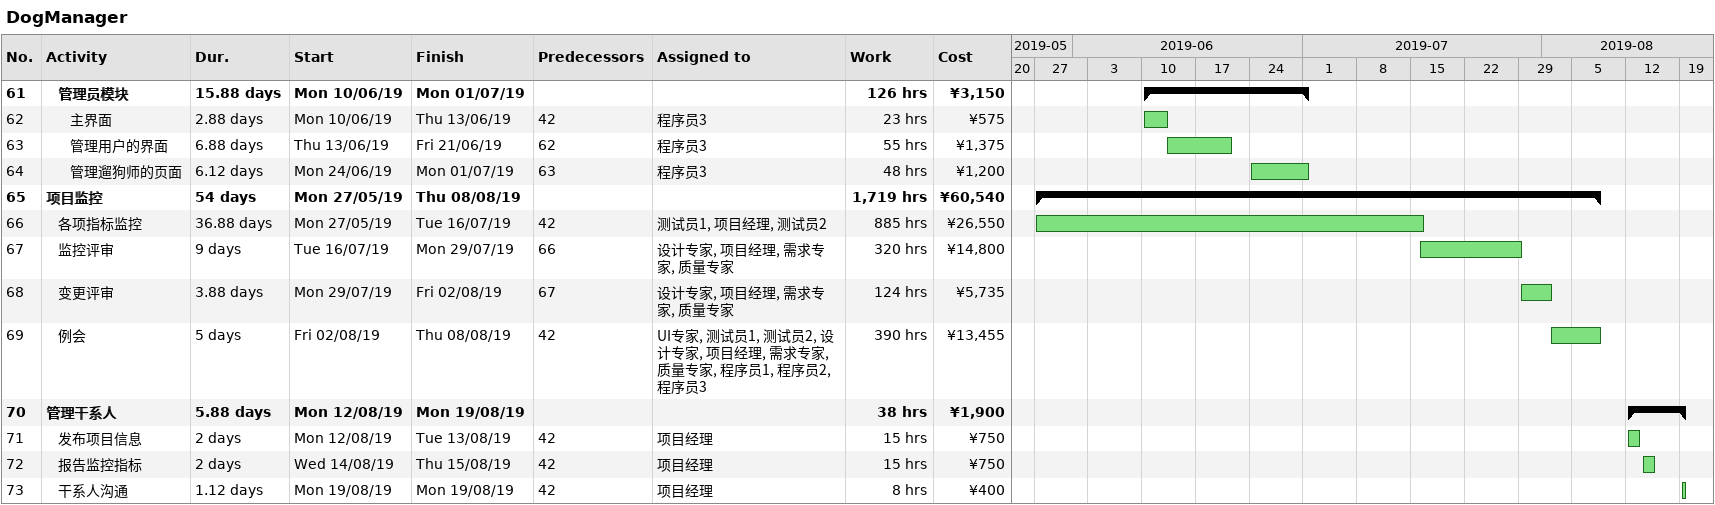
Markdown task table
DogManager

| ID | Level | Task | Duration | Start | Finish | Predecessors | Resources | Work (h) | Cost (¥) |
|---|---|---|---|---|---|---|---|---|---|
| 61 | 2 | **管理员模块** | 15.88d | 2019-06-10 | 2019-07-01 |  |  | 126 | 3150 |
| 62 | 3 | 主界面 | 2.88d | 2019-06-10 | 2019-06-13 | 42 | 程序员3 | 23 | 575 |
| 63 | 3 | 管理用户的界面 | 6.88d | 2019-06-13 | 2019-06-21 | 62 | 程序员3 | 55 | 1375 |
| 64 | 3 | 管理遛狗师的页面 | 6.12d | 2019-06-24 | 2019-07-01 | 63 | 程序员3 | 48 | 1200 |
| 65 | 1 | **项目监控** | 54d | 2019-05-27 | 2019-08-08 |  |  | 1719 | 60540 |
| 66 | 2 | 各项指标监控 | 36.88d | 2019-05-27 | 2019-07-16 | 42 | 测试员1, 项目经理, 测试员2 | 885 | 26550 |
| 67 | 2 | 监控评审 | 9d | 2019-07-16 | 2019-07-29 | 66 | 设计专家, 项目经理, 需求专家, 质量专家 | 320 | 14800 |
| 68 | 2 | 变更评审 | 3.88d | 2019-07-29 | 2019-08-02 | 67 | 设计专家, 项目经理, 需求专家, 质量专家 | 124 | 5735 |
| 69 | 2 | 例会 | 5d | 2019-08-02 | 2019-08-08 | 42 | UI专家, 测试员1, 测试员2, 设计专家, 项目经理, 需求专家, 质量专家, 程序员1, 程序员2, 程序员3 | 390 | 13455 |
| 70 | 1 | **管理干系人** | 5.88d | 2019-08-12 | 2019-08-19 |  |  | 38 | 1900 |
| 71 | 2 | 发布项目信息 | 2d | 2019-08-12 | 2019-08-13 | 42 | 项目经理 | 15 | 750 |
| 72 | 2 | 报告监控指标 | 2d | 2019-08-14 | 2019-08-15 | 42 | 项目经理 | 15 | 750 |
| 73 | 2 | 干系人沟通 | 1.12d | 2019-08-19 | 2019-08-19 | 42 | 项目经理 | 8 | 400 |
